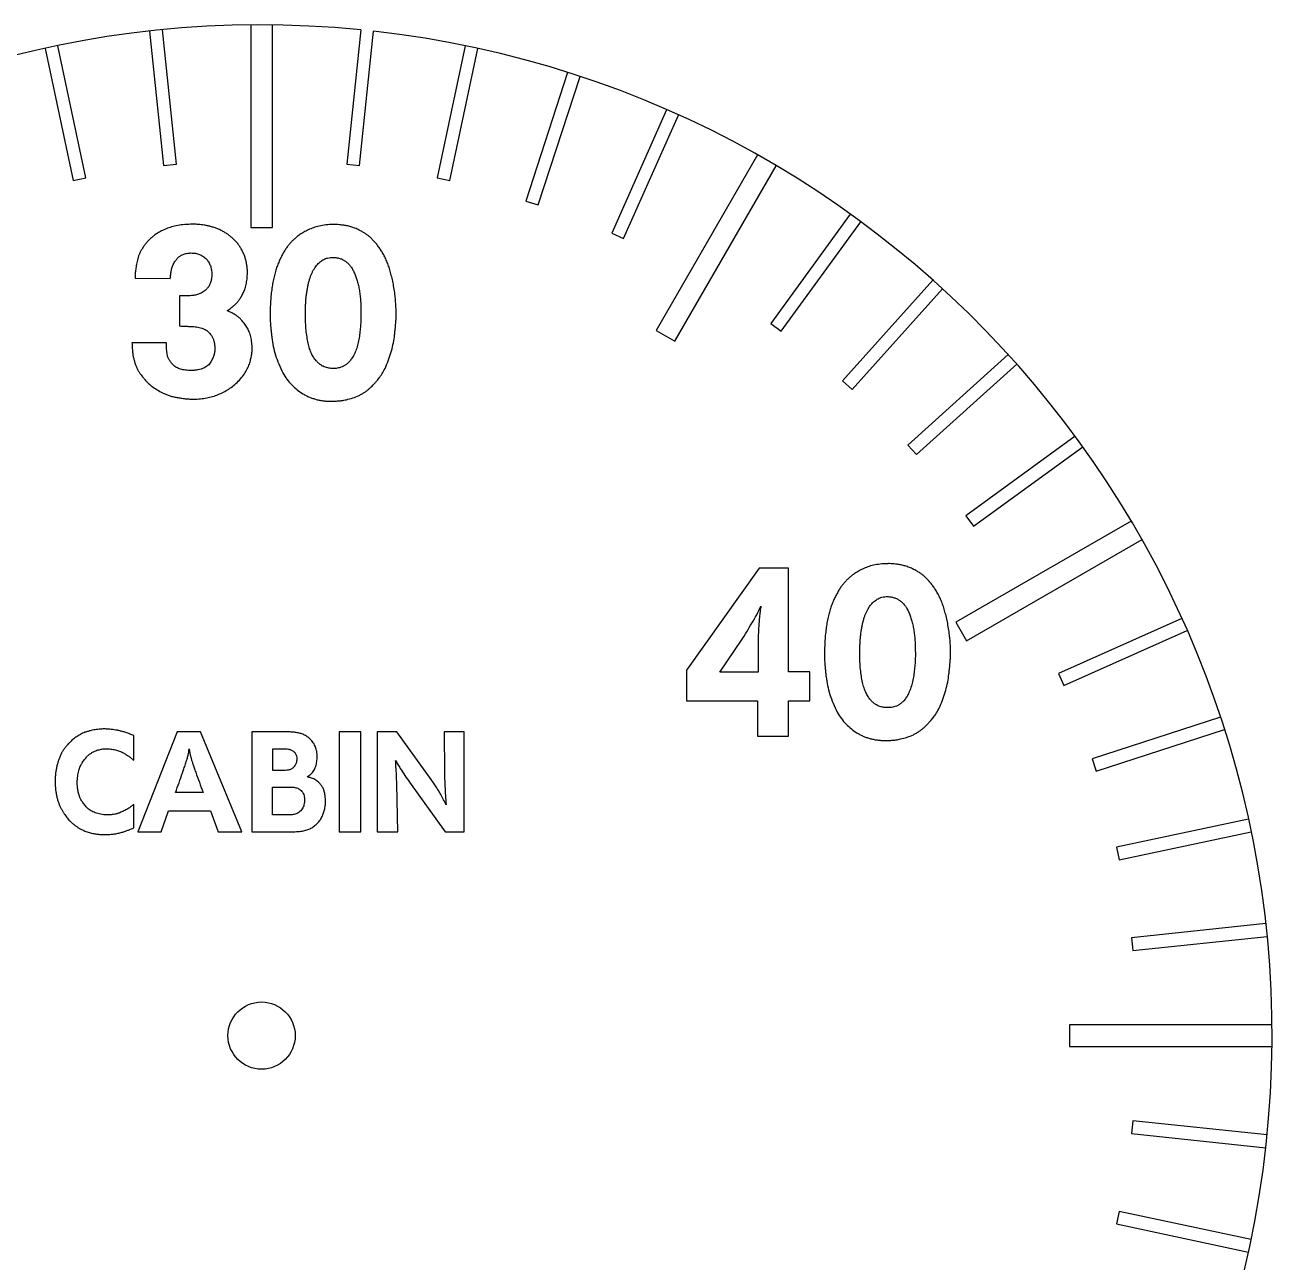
# Model space of a CAD drawing. Header units: inches. Extents: x -0.94 to 3.18, y -1.51 to 0.94.
# Drawn here: x -0.22 to 0.938, y -0.21 to 0.938 of the extents above; entities that cross this region are included whole.
import ezdxf

# ---------------------------------------------------------------- set-up
doc = ezdxf.new("R2010")
doc.units = ezdxf.units.IN
doc.header["$MEASUREMENT"] = 0

msp = doc.modelspace()

# ---------------------------------------------------------------- linework, layer by layer
at = {"color": 1, "linetype": 'Continuous', "lineweight": 25}
for p, q in [((-0.01, 0.9379), (-0.01, 0.75)), ((0.01, 0.75), (0.01, 0.9379)), ((-0.104, 0.9322), (-0.0909, 0.8074)), ((-0.079, 0.8087), (-0.0921, 0.9335)), ((0.0921, 0.9335), (0.079, 0.8087)), ((0.0909, 0.8074), (0.104, 0.9322)), ((-0.2009, 0.9162), (-0.1748, 0.7935)), ((-0.1631, 0.796), (-0.1891, 0.9187)), ((0.1891, 0.9187), (0.1631, 0.796)), ((0.1748, 0.7935), (0.2009, 0.9162)), ((0.2841, 0.8939), (0.2454, 0.7746)), ((0.2568, 0.7709), (0.2956, 0.8902)), ((0.376, 0.8593), (0.325, 0.7447)), ((0.336, 0.7398), (0.387, 0.8544)), ((0.4603, 0.8173), (0.3663, 0.6545)), ((-0.0909, 0.8074), (-0.079, 0.8087)), ((0.079, 0.8087), (0.0909, 0.8074)), ((0.3837, 0.6445), (0.4776, 0.8073)), ((-0.1748, 0.7935), (-0.1631, 0.796)), ((0.1631, 0.796), (0.1748, 0.7935)), ((0.2454, 0.7746), (0.2568, 0.7709)), ((0.0666, 0.7528), (0.0666, 0.7529)), ((0.5465, 0.7624), (0.4727, 0.6609)), ((0.4824, 0.6538), (0.5562, 0.7553)), ((-0.01, 0.75), (0.01, 0.75)), ((0.325, 0.7447), (0.336, 0.7398)), ((0.0664, 0.7223), (0.0664, 0.7223)), ((-0.1174, 0.703), (-0.0848, 0.7027)), ((0.6232, 0.7011), (0.5392, 0.6078)), ((-0.0761, 0.6865), (-0.0761, 0.6586)), ((0.5481, 0.5998), (0.6321, 0.693)), ((0.4727, 0.6609), (0.4824, 0.6538)), ((0.3663, 0.6545), (0.3837, 0.6445)), ((-0.0882, 0.643), (-0.1203, 0.643)), ((0.693, 0.6321), (0.5998, 0.5481)), ((0.6078, 0.5392), (0.7011, 0.6232)), ((0.5392, 0.6078), (0.5481, 0.5998)), ((0.7553, 0.5562), (0.6538, 0.4824)), ((0.5998, 0.5481), (0.6078, 0.5392)), ((0.6609, 0.4727), (0.7624, 0.5465)), ((0.8073, 0.4776), (0.6445, 0.3837)), ((0.6538, 0.4824), (0.6609, 0.4727)), ((0.6545, 0.3663), (0.8173, 0.4603)), ((0.4618, 0.4339), (0.3943, 0.3393)), ((0.4892, 0.4339), (0.4618, 0.4339)), ((0.4892, 0.3377), (0.4892, 0.4339)), ((0.5812, 0.438), (0.5812, 0.438)), ((0.5809, 0.4074), (0.581, 0.4075)), ((0.6445, 0.3837), (0.6545, 0.3663)), ((0.8544, 0.387), (0.7398, 0.336)), ((0.7447, 0.325), (0.8593, 0.376)), ((0.4254, 0.3373), (0.4454, 0.3669)), ((0.3943, 0.3393), (0.3943, 0.3108)), ((0.4609, 0.3373), (0.4254, 0.3373)), ((0.5088, 0.3377), (0.4892, 0.3377)), ((0.5088, 0.3108), (0.5088, 0.3377)), ((0.7398, 0.336), (0.7447, 0.325)), ((0.3943, 0.3108), (0.4605, 0.3108)), ((0.4605, 0.3108), (0.4605, 0.2779)), ((0.4892, 0.2779), (0.4892, 0.3108)), ((0.4892, 0.3108), (0.5088, 0.3108)), ((0.8902, 0.2956), (0.7709, 0.2568)), ((-0.1186, 0.2555), (-0.1186, 0.2784)), ((-0.0782, 0.282), (-0.1149, 0.189)), ((-0.0566, 0.282), (-0.0782, 0.282)), ((-0.0182, 0.189), (-0.0566, 0.282)), ((0.0197, 0.282), (-0.0091, 0.282)), ((-0.0091, 0.282), (-0.0091, 0.189)), ((0.0923, 0.282), (0.0719, 0.282)), ((0.0719, 0.282), (0.0719, 0.189)), ((0.0923, 0.189), (0.0923, 0.282)), ((0.1257, 0.282), (0.1073, 0.282)), ((0.1073, 0.282), (0.1073, 0.189)), ((0.1575, 0.2376), (0.1257, 0.282)), ((0.1881, 0.282), (0.1694, 0.282)), ((0.1694, 0.282), (0.1698, 0.2442)), ((0.1881, 0.189), (0.1881, 0.282)), ((0.4605, 0.2779), (0.4892, 0.2779)), ((0.7746, 0.2454), (0.8939, 0.2841)), ((0.0106, 0.2662), (0.02, 0.2662)), ((0.0106, 0.2461), (0.0106, 0.2662)), ((0.7709, 0.2568), (0.7746, 0.2454)), ((0.0203, 0.2461), (0.0106, 0.2461)), ((0.1265, 0.189), (0.1256, 0.2335)), ((0.1374, 0.2352), (0.1704, 0.189)), ((-0.0543, 0.2256), (-0.0799, 0.2256)), ((0.0103, 0.2048), (0.0103, 0.2307)), ((0.0103, 0.2307), (0.0245, 0.2307)), ((-0.1187, 0.1927), (-0.1186, 0.2146)), ((-0.0932, 0.189), (-0.0863, 0.2086)), ((-0.0863, 0.2086), (-0.0475, 0.2086)), ((-0.0475, 0.2086), (-0.0402, 0.189)), ((0.0233, 0.2048), (0.0103, 0.2048)), ((0.9162, 0.2009), (0.7935, 0.1748)), ((-0.1149, 0.189), (-0.0932, 0.189)), ((-0.0402, 0.189), (-0.0182, 0.189)), ((-0.0091, 0.189), (0.0236, 0.189)), ((0.0719, 0.189), (0.0923, 0.189)), ((0.1073, 0.189), (0.1265, 0.189)), ((0.1704, 0.189), (0.1881, 0.189)), ((0.796, 0.1631), (0.9187, 0.1891)), ((0.7935, 0.1748), (0.796, 0.1631)), ((0.9322, 0.104), (0.8074, 0.0909)), ((0.8074, 0.0909), (0.8087, 0.079)), ((0.8087, 0.079), (0.9335, 0.0921)), ((0.9379, 0.01), (0.75, 0.01)), ((0.75, 0.01), (0.75, -0.01)), ((0.75, -0.01), (0.9379, -0.01)), ((0.8087, -0.079), (0.8074, -0.0909)), ((0.9335, -0.0921), (0.8087, -0.079)), ((0.8074, -0.0909), (0.9322, -0.104)), ((0.796, -0.1631), (0.7935, -0.1748)), ((0.9187, -0.1891), (0.796, -0.1631)), ((0.7935, -0.1748), (0.9162, -0.2009))]:
    msp.add_line(p, q, dxfattribs=at)
msp.add_circle((0, 0), 0.0312, dxfattribs=at)
msp.add_arc((0, 0), 0.938, 84.3665, 83.6335, dxfattribs=at)
for points, knots in [([(-0.064, 0.7531), (-0.0664, 0.753), (-0.0711, 0.7528), (-0.0776, 0.752), (-0.0834, 0.7507), (-0.0885, 0.7489), (-0.0928, 0.7469), (-0.0965, 0.7448), (-0.0997, 0.7428), (-0.1015, 0.7412), (-0.1023, 0.7404)], [0, 0, 0, 0, 0.177634, 0.337669, 0.480572, 0.60856, 0.723787, 0.826204, 0.918796, 1, 1, 1, 1]), ([(-0.0441, 0.75), (-0.0452, 0.7503), (-0.0473, 0.7509), (-0.0503, 0.7517), (-0.0533, 0.7522), (-0.056, 0.7526), (-0.0585, 0.7528), (-0.0606, 0.753), (-0.0624, 0.7531), (-0.0635, 0.7531), (-0.064, 0.7531)], [0, 0, 0, 0, 0.167433, 0.324684, 0.470235, 0.608224, 0.732674, 0.839441, 0.928489, 1, 1, 1, 1]), ([(0.0666, 0.7529), (0.0643, 0.7527), (0.0599, 0.7525), (0.0537, 0.7515), (0.0482, 0.75), (0.0434, 0.748), (0.0393, 0.7457), (0.0357, 0.7436), (0.0327, 0.7414), (0.031, 0.7398), (0.0302, 0.7391)], [0, 0, 0, 0, 0.173624, 0.330559, 0.472881, 0.603104, 0.721534, 0.825886, 0.91885, 1, 1, 1, 1]), ([(0.0928, 0.7465), (0.0914, 0.7472), (0.0888, 0.7485), (0.0848, 0.7502), (0.081, 0.7513), (0.0773, 0.752), (0.0739, 0.7524), (0.071, 0.7527), (0.0686, 0.7529), (0.0672, 0.7529), (0.0666, 0.7528)], [0, 0, 0, 0, 0.166673, 0.323261, 0.47068, 0.608992, 0.735089, 0.84176, 0.930408, 1, 1, 1, 1]), ([(-0.0131, 0.7079), (-0.0131, 0.7091), (-0.0132, 0.7117), (-0.0136, 0.7154), (-0.0144, 0.7189), (-0.0153, 0.7223), (-0.0165, 0.7255), (-0.018, 0.7287), (-0.0197, 0.7316), (-0.0216, 0.7344), (-0.0238, 0.7371), (-0.0262, 0.7395), (-0.0287, 0.7417), (-0.0314, 0.7438), (-0.0344, 0.7456), (-0.0374, 0.7473), (-0.0407, 0.7488), (-0.0429, 0.7495), (-0.0441, 0.75)], [0, 0, 0, 0, 0.06825, 0.134542, 0.198798, 0.261194, 0.323007, 0.384257, 0.445074, 0.505936, 0.566955, 0.627318, 0.687399, 0.747889, 0.809395, 0.87143, 0.934766, 1, 1, 1, 1]), ([(0.1238, 0.6882), (0.1235, 0.6903), (0.1229, 0.6943), (0.1218, 0.7001), (0.1205, 0.7055), (0.1191, 0.7106), (0.1176, 0.7154), (0.1158, 0.7197), (0.114, 0.7237), (0.1119, 0.7273), (0.1097, 0.7306), (0.1075, 0.7337), (0.1052, 0.7365), (0.1029, 0.739), (0.1004, 0.7413), (0.0979, 0.7433), (0.0954, 0.7451), (0.0936, 0.746), (0.0928, 0.7465)], [0, 0, 0, 0, 0.0909719, 0.1772532, 0.2590729, 0.3359123, 0.4080625, 0.4766171, 0.5409516, 0.6013861, 0.6589523, 0.713582, 0.7664891, 0.8168826, 0.8649465, 0.9112615, 0.9563592, 1, 1, 1, 1]), ([(-0.1023, 0.7404), (-0.1032, 0.7396), (-0.1049, 0.738), (-0.1072, 0.7355), (-0.1091, 0.7329), (-0.1109, 0.7304), (-0.1124, 0.7277), (-0.1136, 0.7251), (-0.1146, 0.7224), (-0.1155, 0.7189), (-0.1163, 0.7148), (-0.117, 0.7103), (-0.1174, 0.7064), (-0.1174, 0.704), (-0.1174, 0.703)], [0, 0, 0, 0, 0.085424, 0.166583, 0.244462, 0.319163, 0.390838, 0.46038, 0.528289, 0.595103, 0.719751, 0.82792, 0.921481, 1, 1, 1, 1]), ([(0.0302, 0.7391), (0.0295, 0.7384), (0.0279, 0.737), (0.0257, 0.7346), (0.0237, 0.7319), (0.0217, 0.729), (0.0198, 0.7258), (0.018, 0.7223), (0.0163, 0.7186), (0.0146, 0.7145), (0.0131, 0.7102), (0.0118, 0.7055), (0.0107, 0.7004), (0.0098, 0.695), (0.009, 0.6892), (0.0084, 0.683), (0.0081, 0.6765), (0.008, 0.672), (0.008, 0.6697)], [0, 0, 0, 0, 0.041284, 0.08412, 0.129095, 0.176346, 0.2258, 0.278004, 0.33291, 0.390842, 0.452183, 0.517257, 0.586281, 0.659861, 0.738155, 0.820478, 0.907716, 1, 1, 1, 1]), ([(-0.0827, 0.714), (-0.0825, 0.7145), (-0.0821, 0.7158), (-0.081, 0.7176), (-0.0796, 0.7196), (-0.0779, 0.7217), (-0.0757, 0.7237), (-0.0728, 0.7251), (-0.0694, 0.7261), (-0.0669, 0.7263), (-0.0656, 0.7264)], [0, 0, 0, 0, 0.0804215, 0.1725361, 0.2784895, 0.4004572, 0.5302697, 0.6705874, 0.8242531, 1, 1, 1, 1]), ([(-0.0656, 0.7264), (-0.0642, 0.7263), (-0.0615, 0.7262), (-0.0576, 0.7252), (-0.0543, 0.7235), (-0.0514, 0.7211), (-0.0491, 0.7181), (-0.0474, 0.7146), (-0.0464, 0.7107), (-0.0462, 0.7079), (-0.0462, 0.7065)], [0, 0, 0, 0, 0.134602, 0.258606, 0.376372, 0.494955, 0.613205, 0.734167, 0.861145, 1, 1, 1, 1]), ([(0.0407, 0.6695), (0.0407, 0.671), (0.0407, 0.674), (0.0409, 0.6784), (0.0411, 0.6826), (0.0415, 0.6866), (0.0421, 0.6903), (0.0426, 0.6939), (0.0433, 0.6972), (0.0441, 0.7004), (0.045, 0.7033), (0.046, 0.706), (0.0471, 0.7085), (0.0483, 0.7109), (0.0497, 0.713), (0.0511, 0.7148), (0.0526, 0.7165), (0.0537, 0.7175), (0.0543, 0.718)], [0, 0, 0, 0, 0.0886811, 0.1737145, 0.2544783, 0.3311111, 0.4043366, 0.4740653, 0.5399815, 0.6020955, 0.6611342, 0.7172375, 0.7702504, 0.8207333, 0.8683873, 0.9135303, 0.9574122, 1, 1, 1, 1]), ([(0.0543, 0.718), (0.0549, 0.7184), (0.056, 0.7193), (0.0578, 0.7204), (0.0595, 0.7212), (0.0616, 0.7218), (0.0638, 0.7222), (0.0656, 0.7222), (0.0664, 0.7223)], [0, 0, 0, 0, 0.170613, 0.326182, 0.469204, 0.600599, 0.82531, 1, 1, 1, 1]), ([(0.0664, 0.7223), (0.0674, 0.7222), (0.0696, 0.7221), (0.0726, 0.7214), (0.0755, 0.7202), (0.0781, 0.7187), (0.0805, 0.7166), (0.0826, 0.7141), (0.0845, 0.7113), (0.0862, 0.7079), (0.0876, 0.7043), (0.0889, 0.7003), (0.09, 0.6961), (0.0908, 0.6915), (0.0915, 0.6866), (0.092, 0.6815), (0.0922, 0.6761), (0.0923, 0.6723), (0.0923, 0.6704)], [0, 0, 0, 0, 0.050475, 0.098764, 0.14567, 0.193022, 0.240928, 0.291276, 0.344965, 0.402678, 0.464167, 0.528709, 0.596889, 0.669189, 0.745445, 0.825826, 0.910453, 1, 1, 1, 1]), ([(-0.0848, 0.7027), (-0.0847, 0.703), (-0.0846, 0.7035), (-0.0846, 0.7044), (-0.0844, 0.7057), (-0.0842, 0.7077), (-0.0837, 0.7106), (-0.0831, 0.7128), (-0.0827, 0.714)], [0, 0, 0, 0, 0.059073, 0.140877, 0.2512, 0.383819, 0.685496, 1, 1, 1, 1]), ([(-0.0462, 0.7065), (-0.0462, 0.7051), (-0.0464, 0.7025), (-0.0473, 0.699), (-0.0485, 0.696), (-0.0502, 0.6936), (-0.0522, 0.6917), (-0.0541, 0.6902), (-0.0559, 0.689), (-0.0572, 0.6885), (-0.0578, 0.6883)], [0, 0, 0, 0, 0.176234, 0.332261, 0.471395, 0.600075, 0.716253, 0.821283, 0.914417, 1, 1, 1, 1]), ([(-0.0245, 0.6785), (-0.0239, 0.6791), (-0.0227, 0.6803), (-0.0209, 0.6826), (-0.0191, 0.6854), (-0.0172, 0.6887), (-0.0154, 0.6926), (-0.0142, 0.6972), (-0.0134, 0.7023), (-0.0132, 0.706), (-0.0131, 0.7079)], [0, 0, 0, 0, 0.074427, 0.162823, 0.266102, 0.384832, 0.517311, 0.66189, 0.82285, 1, 1, 1, 1]), ([(-0.0578, 0.6883), (-0.0589, 0.6879), (-0.0613, 0.6872), (-0.0645, 0.6869), (-0.0674, 0.6866), (-0.07, 0.6866), (-0.0729, 0.6865), (-0.075, 0.6865), (-0.0761, 0.6865)], [0, 0, 0, 0, 0.189701, 0.402255, 0.524469, 0.663885, 0.822369, 1, 1, 1, 1]), ([(0.1249, 0.6695), (0.1249, 0.6727), (0.1248, 0.6789), (0.1241, 0.6851), (0.1238, 0.6882)], [0, 0, 0, 0, 0.504257, 1, 1, 1, 1]), ([(-0.032, 0.6729), (-0.0315, 0.6731), (-0.0304, 0.6737), (-0.0288, 0.675), (-0.0267, 0.6766), (-0.0253, 0.6778), (-0.0245, 0.6785)], [0, 0, 0, 0, 0.1704507, 0.3939348, 0.6695591, 1, 1, 1, 1]), ([(-0.0234, 0.6683), (-0.0248, 0.6691), (-0.0276, 0.6708), (-0.0305, 0.6722), (-0.032, 0.6729)], [0, 0, 0, 0, 0.499034, 1, 1, 1, 1]), ([(-0.0087, 0.6388), (-0.0089, 0.6407), (-0.0091, 0.6445), (-0.0102, 0.6498), (-0.0119, 0.6545), (-0.0142, 0.6585), (-0.0167, 0.6618), (-0.019, 0.6645), (-0.0212, 0.6667), (-0.0227, 0.6678), (-0.0234, 0.6683)], [0, 0, 0, 0, 0.173412, 0.330592, 0.474593, 0.608688, 0.730688, 0.836551, 0.925482, 1, 1, 1, 1]), ([(0.008, 0.6697), (0.008, 0.6692), (0.0079, 0.668), (0.008, 0.6661), (0.008, 0.6638), (0.0082, 0.6613), (0.0084, 0.6584), (0.0087, 0.6552), (0.0091, 0.6516), (0.0096, 0.6464), (0.0107, 0.6396), (0.0129, 0.6314), (0.0159, 0.6232), (0.0184, 0.6178), (0.0198, 0.6151)], [0, 0, 0, 0, 0.028452, 0.062571, 0.102388, 0.147962, 0.199289, 0.256376, 0.319798, 0.388426, 0.533684, 0.683592, 0.838455, 1, 1, 1, 1]), ([(0.0506, 0.6264), (0.0498, 0.6274), (0.0482, 0.6295), (0.0462, 0.6333), (0.0445, 0.6377), (0.0431, 0.6428), (0.0421, 0.6486), (0.0413, 0.655), (0.0408, 0.662), (0.0407, 0.6669), (0.0407, 0.6695)], [0, 0, 0, 0, 0.084621, 0.178466, 0.28261, 0.399632, 0.52893, 0.671324, 0.828708, 1, 1, 1, 1]), ([(0.0923, 0.6704), (0.0923, 0.6688), (0.0923, 0.6654), (0.092, 0.6602), (0.0915, 0.6547), (0.0908, 0.649), (0.0899, 0.6434), (0.0884, 0.6381), (0.0866, 0.6333), (0.0849, 0.6303), (0.0841, 0.6289)], [0, 0, 0, 0, 0.115632, 0.237456, 0.366343, 0.5025, 0.637553, 0.76472, 0.885473, 1, 1, 1, 1]), ([(0.1152, 0.6206), (0.1163, 0.6231), (0.1183, 0.628), (0.1207, 0.6354), (0.1224, 0.6428), (0.1234, 0.649), (0.1238, 0.6537), (0.1242, 0.6569), (0.1244, 0.6598), (0.1247, 0.6623), (0.1248, 0.6646), (0.1249, 0.6665), (0.125, 0.6681), (0.1249, 0.6691), (0.1249, 0.6695)], [0, 0, 0, 0, 0.1602495, 0.3160277, 0.4671605, 0.6154519, 0.6862369, 0.7499573, 0.8077577, 0.8591296, 0.903982, 0.9424122, 0.9744038, 1, 1, 1, 1]), ([(-0.0761, 0.6586), (-0.0746, 0.6585), (-0.0719, 0.6584), (-0.0681, 0.6583), (-0.0648, 0.6581), (-0.0618, 0.6579), (-0.0592, 0.6576), (-0.0567, 0.657), (-0.0544, 0.6562), (-0.053, 0.6555), (-0.0523, 0.6552)], [0, 0, 0, 0, 0.177252, 0.335221, 0.473315, 0.593043, 0.701459, 0.803455, 0.903289, 1, 1, 1, 1]), ([(-0.0523, 0.6552), (-0.0518, 0.6549), (-0.0508, 0.6543), (-0.0494, 0.653), (-0.048, 0.6515), (-0.0465, 0.6496), (-0.0452, 0.6474), (-0.0442, 0.6447), (-0.0436, 0.6415), (-0.0435, 0.6393), (-0.0434, 0.6381)], [0, 0, 0, 0, 0.08302, 0.175567, 0.280302, 0.398142, 0.52648, 0.666969, 0.824312, 1, 1, 1, 1]), ([(-0.1203, 0.643), (-0.1203, 0.6421), (-0.1202, 0.6403), (-0.12, 0.6377), (-0.1199, 0.6354), (-0.1196, 0.6328), (-0.1191, 0.63), (-0.1186, 0.6279), (-0.1183, 0.6268)], [0, 0, 0, 0, 0.176838, 0.334255, 0.474036, 0.594619, 0.808041, 1, 1, 1, 1]), ([(-0.0875, 0.6325), (-0.0877, 0.6335), (-0.0882, 0.6356), (-0.0882, 0.6383), (-0.0882, 0.6402), (-0.0882, 0.6414), (-0.0882, 0.6423), (-0.0882, 0.6428), (-0.0882, 0.643)], [0, 0, 0, 0, 0.304192, 0.603859, 0.739898, 0.851793, 0.939463, 1, 1, 1, 1]), ([(-0.0434, 0.6381), (-0.0434, 0.6371), (-0.0434, 0.6351), (-0.0441, 0.6319), (-0.0453, 0.6286), (-0.0468, 0.6257), (-0.0483, 0.6234), (-0.0498, 0.6219), (-0.0516, 0.6205), (-0.0538, 0.6194), (-0.0562, 0.6186), (-0.0589, 0.6179), (-0.0619, 0.6174), (-0.064, 0.6172), (-0.0651, 0.6172)], [0, 0, 0, 0, 0.084671, 0.177824, 0.281966, 0.398902, 0.46047, 0.522987, 0.588266, 0.657261, 0.732558, 0.814229, 0.902831, 1, 1, 1, 1]), ([(-0.0228, 0.6062), (-0.0213, 0.6077), (-0.0186, 0.6105), (-0.0152, 0.6152), (-0.0126, 0.6197), (-0.0109, 0.6242), (-0.0099, 0.6284), (-0.0091, 0.6322), (-0.0087, 0.6356), (-0.0087, 0.6378), (-0.0087, 0.6388)], [0, 0, 0, 0, 0.171148, 0.325891, 0.467984, 0.597949, 0.716935, 0.823662, 0.917354, 1, 1, 1, 1]), ([(-0.1183, 0.6268), (-0.118, 0.6257), (-0.1173, 0.6235), (-0.1161, 0.6205), (-0.1148, 0.6177), (-0.1134, 0.6153), (-0.1119, 0.6133), (-0.1106, 0.6115), (-0.1095, 0.6101), (-0.1087, 0.6093), (-0.1084, 0.6089)], [0, 0, 0, 0, 0.170793, 0.329566, 0.475341, 0.611065, 0.733742, 0.838023, 0.927448, 1, 1, 1, 1]), ([(-0.0651, 0.6172), (-0.0661, 0.6172), (-0.0679, 0.6173), (-0.0705, 0.6176), (-0.073, 0.618), (-0.0751, 0.6186), (-0.0771, 0.6192), (-0.0789, 0.62), (-0.0805, 0.621), (-0.0822, 0.6225), (-0.084, 0.6245), (-0.0857, 0.6271), (-0.087, 0.6297), (-0.0873, 0.6315), (-0.0875, 0.6325)], [0, 0, 0, 0, 0.095145, 0.184244, 0.266458, 0.342433, 0.412113, 0.477821, 0.538957, 0.598007, 0.707352, 0.809504, 0.905686, 1, 1, 1, 1]), ([(0.0666, 0.6192), (0.0661, 0.6192), (0.065, 0.6192), (0.0633, 0.6194), (0.0614, 0.6197), (0.0593, 0.6203), (0.0571, 0.6211), (0.0549, 0.6225), (0.0527, 0.6242), (0.0514, 0.6257), (0.0506, 0.6264)], [0, 0, 0, 0, 0.08337, 0.177801, 0.284261, 0.403439, 0.53322, 0.671637, 0.828157, 1, 1, 1, 1]), ([(0.0841, 0.6289), (0.0834, 0.6279), (0.082, 0.626), (0.0796, 0.6236), (0.0772, 0.6218), (0.0748, 0.6207), (0.0724, 0.6199), (0.0703, 0.6194), (0.0684, 0.6192), (0.0672, 0.6192), (0.0666, 0.6192)], [0, 0, 0, 0, 0.178869, 0.336935, 0.478102, 0.605478, 0.721204, 0.824833, 0.917321, 1, 1, 1, 1]), ([(0.0198, 0.6151), (0.021, 0.6131), (0.0234, 0.6091), (0.0279, 0.6039), (0.0329, 0.5993), (0.0374, 0.5961), (0.0414, 0.594), (0.0444, 0.5926), (0.0476, 0.5914), (0.0508, 0.5904), (0.0542, 0.5896), (0.0577, 0.5891), (0.0613, 0.5887), (0.0637, 0.5887), (0.065, 0.5887)], [0, 0, 0, 0, 0.12831, 0.252234, 0.374193, 0.495066, 0.555713, 0.616865, 0.678051, 0.739761, 0.802673, 0.867109, 0.932788, 1, 1, 1, 1]), ([(0.1054, 0.6059), (0.1057, 0.6062), (0.1063, 0.6069), (0.1074, 0.6081), (0.1085, 0.6096), (0.1104, 0.612), (0.1128, 0.6156), (0.1144, 0.6188), (0.1152, 0.6206)], [0, 0, 0, 0, 0.07414, 0.16252, 0.269175, 0.390236, 0.674351, 1, 1, 1, 1]), ([(-0.1084, 0.6089), (-0.1076, 0.6079), (-0.1057, 0.6058), (-0.1023, 0.603), (-0.0981, 0.6), (-0.0941, 0.5976), (-0.0905, 0.5958), (-0.0874, 0.5946), (-0.0841, 0.5935), (-0.0806, 0.5926), (-0.0768, 0.5919), (-0.0728, 0.5913), (-0.0686, 0.5909), (-0.0657, 0.5908), (-0.0642, 0.5907)], [0, 0, 0, 0, 0.078481, 0.169166, 0.272653, 0.389642, 0.453223, 0.51995, 0.589865, 0.663257, 0.74102, 0.822735, 0.909236, 1, 1, 1, 1]), ([(-0.0642, 0.5907), (-0.0622, 0.5907), (-0.0582, 0.5908), (-0.0524, 0.5915), (-0.0468, 0.5927), (-0.0415, 0.5944), (-0.0364, 0.5966), (-0.0316, 0.5992), (-0.027, 0.6024), (-0.0242, 0.6049), (-0.0228, 0.6062)], [0, 0, 0, 0, 0.133206, 0.262248, 0.386842, 0.510247, 0.631413, 0.752818, 0.875408, 1, 1, 1, 1]), ([(0.0905, 0.5941), (0.0914, 0.5946), (0.0933, 0.5956), (0.0958, 0.5972), (0.0981, 0.5988), (0.1001, 0.6005), (0.1018, 0.6021), (0.1032, 0.6035), (0.1044, 0.6048), (0.1051, 0.6055), (0.1054, 0.6059)], [0, 0, 0, 0, 0.169157, 0.3261731, 0.4729871, 0.6088867, 0.7324823, 0.8381802, 0.927317, 1, 1, 1, 1]), ([(0.0787, 0.5902), (0.0807, 0.5907), (0.0847, 0.5916), (0.0886, 0.5933), (0.0905, 0.5941)], [0, 0, 0, 0, 0.49923, 1, 1, 1, 1]), ([(0.065, 0.5887), (0.0665, 0.5887), (0.0692, 0.5889), (0.073, 0.5892), (0.0761, 0.5896), (0.0779, 0.59), (0.0787, 0.5902)], [0, 0, 0, 0, 0.326667, 0.602538, 0.825907, 1, 1, 1, 1]), ([(0.5812, 0.438), (0.5789, 0.4379), (0.5745, 0.4377), (0.5683, 0.4367), (0.5628, 0.4352), (0.558, 0.4332), (0.5539, 0.4309), (0.5503, 0.4287), (0.5473, 0.4266), (0.5456, 0.425), (0.5448, 0.4243)], [0, 0, 0, 0, 0.173624, 0.330559, 0.472881, 0.603104, 0.721534, 0.825886, 0.91885, 1, 1, 1, 1]), ([(0.6073, 0.4317), (0.606, 0.4324), (0.6034, 0.4337), (0.5994, 0.4353), (0.5955, 0.4364), (0.5919, 0.4372), (0.5885, 0.4376), (0.5856, 0.4379), (0.5832, 0.4381), (0.5818, 0.438), (0.5812, 0.438)], [0, 0, 0, 0, 0.166673, 0.323261, 0.47068, 0.608992, 0.735089, 0.84176, 0.930408, 1, 1, 1, 1]), ([(0.6384, 0.3734), (0.6381, 0.3754), (0.6375, 0.3794), (0.6364, 0.3853), (0.6351, 0.3907), (0.6337, 0.3958), (0.6321, 0.4005), (0.6304, 0.4049), (0.6285, 0.4089), (0.6265, 0.4125), (0.6243, 0.4158), (0.6221, 0.4188), (0.6198, 0.4216), (0.6174, 0.4242), (0.615, 0.4264), (0.6125, 0.4284), (0.61, 0.4302), (0.6082, 0.4312), (0.6073, 0.4317)], [0, 0, 0, 0, 0.090972, 0.177253, 0.259073, 0.335912, 0.408063, 0.476617, 0.540952, 0.601386, 0.658952, 0.713582, 0.766489, 0.816883, 0.864947, 0.911262, 0.956359, 1, 1, 1, 1]), ([(0.5448, 0.4243), (0.544, 0.4236), (0.5425, 0.4221), (0.5403, 0.4197), (0.5383, 0.4171), (0.5363, 0.4141), (0.5344, 0.4109), (0.5326, 0.4075), (0.5309, 0.4037), (0.5292, 0.3997), (0.5277, 0.3954), (0.5264, 0.3907), (0.5253, 0.3856), (0.5243, 0.3802), (0.5236, 0.3744), (0.523, 0.3682), (0.5227, 0.3617), (0.5226, 0.3572), (0.5226, 0.3549)], [0, 0, 0, 0, 0.0412841, 0.0841201, 0.1290951, 0.1763462, 0.2258004, 0.2780041, 0.3329104, 0.3908421, 0.4521827, 0.5172565, 0.5862809, 0.6598609, 0.7381547, 0.8204783, 0.9077159, 1, 1, 1, 1]), ([(0.5689, 0.4031), (0.5695, 0.4036), (0.5706, 0.4045), (0.5724, 0.4055), (0.5741, 0.4063), (0.5761, 0.407), (0.5784, 0.4074), (0.5802, 0.4074), (0.5809, 0.4074)], [0, 0, 0, 0, 0.170613, 0.326182, 0.469204, 0.600599, 0.82531, 1, 1, 1, 1]), ([(0.581, 0.4075), (0.582, 0.4074), (0.5841, 0.4073), (0.5872, 0.4065), (0.59, 0.4054), (0.5927, 0.4038), (0.595, 0.4018), (0.5972, 0.3993), (0.5991, 0.3964), (0.6007, 0.3931), (0.6022, 0.3895), (0.6034, 0.3855), (0.6046, 0.3812), (0.6054, 0.3767), (0.6061, 0.3718), (0.6066, 0.3667), (0.6068, 0.3612), (0.6068, 0.3575), (0.6069, 0.3556)], [0, 0, 0, 0, 0.050475, 0.098764, 0.14567, 0.193022, 0.240928, 0.291276, 0.344965, 0.402678, 0.464167, 0.528709, 0.596889, 0.669189, 0.745445, 0.825826, 0.910453, 1, 1, 1, 1]), ([(0.4551, 0.3828), (0.4567, 0.3854), (0.4597, 0.3906), (0.4623, 0.396), (0.4636, 0.3987)], [0, 0, 0, 0, 0.501538, 1, 1, 1, 1]), ([(0.4636, 0.3987), (0.4633, 0.397), (0.4627, 0.3935), (0.4623, 0.3901), (0.4622, 0.3884)], [0, 0, 0, 0, 0.50371, 1, 1, 1, 1]), ([(0.5552, 0.3547), (0.5552, 0.3562), (0.5553, 0.3592), (0.5555, 0.3636), (0.5557, 0.3678), (0.5561, 0.3717), (0.5566, 0.3755), (0.5572, 0.3791), (0.5579, 0.3824), (0.5587, 0.3855), (0.5596, 0.3885), (0.5606, 0.3912), (0.5617, 0.3937), (0.5629, 0.396), (0.5642, 0.3981), (0.5657, 0.4), (0.5672, 0.4017), (0.5683, 0.4027), (0.5689, 0.4031)], [0, 0, 0, 0, 0.088681, 0.173714, 0.254478, 0.331111, 0.404337, 0.474065, 0.539982, 0.602096, 0.661134, 0.717238, 0.77025, 0.820733, 0.868387, 0.91353, 0.957412, 1, 1, 1, 1]), ([(0.4454, 0.3669), (0.447, 0.3695), (0.4504, 0.3748), (0.4535, 0.3801), (0.4551, 0.3828)], [0, 0, 0, 0, 0.502062, 1, 1, 1, 1]), ([(0.4622, 0.3884), (0.4619, 0.3856), (0.4614, 0.3802), (0.4612, 0.3747), (0.4611, 0.372)], [0, 0, 0, 0, 0.501549, 1, 1, 1, 1]), ([(0.4611, 0.372), (0.461, 0.3662), (0.4609, 0.3546), (0.4609, 0.3431), (0.4609, 0.3373)], [0, 0, 0, 0, 0.500477, 1, 1, 1, 1]), ([(0.6395, 0.3547), (0.6395, 0.3578), (0.6394, 0.3641), (0.6387, 0.3703), (0.6384, 0.3734)], [0, 0, 0, 0, 0.504257, 1, 1, 1, 1]), ([(0.5226, 0.3549), (0.5225, 0.3544), (0.5225, 0.3532), (0.5225, 0.3513), (0.5226, 0.349), (0.5228, 0.3464), (0.523, 0.3435), (0.5233, 0.3403), (0.5236, 0.3368), (0.5242, 0.3316), (0.5253, 0.3248), (0.5275, 0.3166), (0.5304, 0.3083), (0.533, 0.303), (0.5344, 0.3002)], [0, 0, 0, 0, 0.028452, 0.062571, 0.102388, 0.147962, 0.199289, 0.256376, 0.319798, 0.388426, 0.533684, 0.683592, 0.838455, 1, 1, 1, 1]), ([(0.5652, 0.3116), (0.5644, 0.3126), (0.5628, 0.3147), (0.5608, 0.3185), (0.5591, 0.3229), (0.5577, 0.328), (0.5567, 0.3337), (0.5559, 0.3401), (0.5553, 0.3472), (0.5553, 0.3521), (0.5552, 0.3547)], [0, 0, 0, 0, 0.0846207, 0.1784664, 0.2826099, 0.3996318, 0.5289302, 0.6713239, 0.8287076, 1, 1, 1, 1]), ([(0.6069, 0.3556), (0.6069, 0.3539), (0.6069, 0.3505), (0.6066, 0.3453), (0.6061, 0.3398), (0.6054, 0.3342), (0.6045, 0.3285), (0.6029, 0.3233), (0.6011, 0.3184), (0.5995, 0.3155), (0.5987, 0.3141)], [0, 0, 0, 0, 0.115632, 0.237456, 0.366343, 0.5025, 0.637553, 0.76472, 0.885473, 1, 1, 1, 1]), ([(0.6298, 0.3057), (0.6308, 0.3082), (0.6329, 0.3131), (0.6352, 0.3206), (0.637, 0.328), (0.6379, 0.3341), (0.6384, 0.3388), (0.6388, 0.342), (0.639, 0.3449), (0.6393, 0.3475), (0.6394, 0.3497), (0.6395, 0.3517), (0.6395, 0.3533), (0.6395, 0.3542), (0.6395, 0.3547)], [0, 0, 0, 0, 0.1602495, 0.3160277, 0.4671605, 0.6154519, 0.6862369, 0.7499573, 0.8077577, 0.8591296, 0.903982, 0.9424122, 0.9744038, 1, 1, 1, 1]), ([(0.5987, 0.3141), (0.598, 0.3131), (0.5965, 0.3112), (0.5942, 0.3088), (0.5918, 0.307), (0.5894, 0.3058), (0.587, 0.3051), (0.5849, 0.3046), (0.583, 0.3044), (0.5817, 0.3044), (0.5812, 0.3044)], [0, 0, 0, 0, 0.178869, 0.336935, 0.478102, 0.605478, 0.721204, 0.824833, 0.917321, 1, 1, 1, 1]), ([(0.5812, 0.3044), (0.5807, 0.3044), (0.5796, 0.3044), (0.5779, 0.3045), (0.576, 0.3049), (0.5739, 0.3054), (0.5717, 0.3063), (0.5695, 0.3076), (0.5673, 0.3094), (0.5659, 0.3108), (0.5652, 0.3116)], [0, 0, 0, 0, 0.08337, 0.177801, 0.284261, 0.403439, 0.53322, 0.671637, 0.828157, 1, 1, 1, 1]), ([(0.6199, 0.2911), (0.6202, 0.2914), (0.6209, 0.2921), (0.6219, 0.2933), (0.6231, 0.2948), (0.625, 0.2971), (0.6274, 0.3008), (0.629, 0.304), (0.6298, 0.3057)], [0, 0, 0, 0, 0.07414, 0.16252, 0.269175, 0.390236, 0.674351, 1, 1, 1, 1]), ([(0.5344, 0.3002), (0.5356, 0.2982), (0.538, 0.2943), (0.5425, 0.289), (0.5474, 0.2845), (0.552, 0.2813), (0.5559, 0.2791), (0.559, 0.2777), (0.5621, 0.2765), (0.5654, 0.2755), (0.5688, 0.2748), (0.5723, 0.2742), (0.5759, 0.2739), (0.5783, 0.2738), (0.5796, 0.2738)], [0, 0, 0, 0, 0.12831, 0.252234, 0.374193, 0.495066, 0.555713, 0.616865, 0.678051, 0.739761, 0.802673, 0.867109, 0.932788, 1, 1, 1, 1]), ([(0.6051, 0.2792), (0.606, 0.2798), (0.6078, 0.2807), (0.6104, 0.2824), (0.6127, 0.284), (0.6147, 0.2857), (0.6164, 0.2873), (0.6178, 0.2887), (0.619, 0.2899), (0.6196, 0.2907), (0.6199, 0.2911)], [0, 0, 0, 0, 0.169157, 0.326173, 0.472987, 0.608887, 0.732482, 0.83818, 0.927317, 1, 1, 1, 1]), ([(-0.1639, 0.2815), (-0.1646, 0.2812), (-0.1661, 0.2806), (-0.1682, 0.2795), (-0.1703, 0.2783), (-0.1723, 0.277), (-0.1742, 0.2756), (-0.176, 0.2741), (-0.1777, 0.2725), (-0.1788, 0.2713), (-0.1794, 0.2707)], [0, 0, 0, 0, 0.126923, 0.251784, 0.375927, 0.499775, 0.623754, 0.748289, 0.8738, 1, 1, 1, 1]), ([(-0.1461, 0.2846), (-0.1465, 0.2846), (-0.1475, 0.2846), (-0.1491, 0.2845), (-0.151, 0.2843), (-0.1533, 0.2841), (-0.1557, 0.2838), (-0.1583, 0.2831), (-0.1611, 0.2824), (-0.1629, 0.2818), (-0.1639, 0.2815)], [0, 0, 0, 0, 0.068724, 0.156581, 0.26379, 0.390246, 0.530201, 0.677449, 0.834164, 1, 1, 1, 1]), ([(-0.126, 0.2813), (-0.1271, 0.2817), (-0.1292, 0.2823), (-0.1323, 0.2831), (-0.1353, 0.2836), (-0.1381, 0.284), (-0.1406, 0.2843), (-0.1428, 0.2845), (-0.1446, 0.2846), (-0.1457, 0.2846), (-0.1461, 0.2846)], [0, 0, 0, 0, 0.165069, 0.321356, 0.469225, 0.609231, 0.73542, 0.842525, 0.930691, 1, 1, 1, 1]), ([(-0.1186, 0.2784), (-0.1198, 0.2789), (-0.1223, 0.2799), (-0.1248, 0.2809), (-0.126, 0.2813)], [0, 0, 0, 0, 0.497234, 1, 1, 1, 1]), ([(0.0473, 0.2727), (0.0469, 0.2733), (0.046, 0.2743), (0.0446, 0.2756), (0.0431, 0.2769), (0.0416, 0.278), (0.04, 0.2789), (0.0383, 0.2797), (0.0366, 0.2803), (0.0342, 0.2809), (0.0311, 0.2814), (0.0274, 0.2818), (0.0236, 0.282), (0.021, 0.282), (0.0197, 0.282)], [0, 0, 0, 0, 0.066853, 0.131293, 0.194652, 0.255929, 0.317151, 0.37717, 0.437615, 0.499006, 0.622506, 0.746685, 0.872173, 1, 1, 1, 1]), ([(0.5932, 0.2753), (0.5953, 0.2758), (0.5993, 0.2768), (0.6031, 0.2784), (0.6051, 0.2792)], [0, 0, 0, 0, 0.49923, 1, 1, 1, 1]), ([(-0.1794, 0.2707), (-0.1798, 0.2703), (-0.1806, 0.2693), (-0.1817, 0.2679), (-0.1827, 0.2667), (-0.1836, 0.2655), (-0.1844, 0.2644), (-0.185, 0.2633), (-0.1856, 0.2624), (-0.1859, 0.2618), (-0.186, 0.2615)], [0, 0, 0, 0, 0.169055, 0.325393, 0.46887, 0.599537, 0.717867, 0.824155, 0.918117, 1, 1, 1, 1]), ([(0.0516, 0.2589), (0.0516, 0.2593), (0.0516, 0.2601), (0.0515, 0.2615), (0.0513, 0.2631), (0.051, 0.2648), (0.0505, 0.2668), (0.0497, 0.2687), (0.0487, 0.2708), (0.0478, 0.2721), (0.0473, 0.2727)], [0, 0, 0, 0, 0.0789, 0.170881, 0.279176, 0.402298, 0.537196, 0.680588, 0.833904, 1, 1, 1, 1]), ([(0.5796, 0.2738), (0.5811, 0.2739), (0.5838, 0.274), (0.5876, 0.2743), (0.5907, 0.2747), (0.5925, 0.2751), (0.5932, 0.2753)], [0, 0, 0, 0, 0.326667, 0.602538, 0.825907, 1, 1, 1, 1]), ([(-0.186, 0.2615), (-0.1864, 0.2605), (-0.1874, 0.2585), (-0.1885, 0.2554), (-0.1895, 0.2522), (-0.1903, 0.2488), (-0.1909, 0.2455), (-0.1914, 0.2421), (-0.1916, 0.2388), (-0.1916, 0.2366), (-0.1917, 0.2356)], [0, 0, 0, 0, 0.12226, 0.246036, 0.372259, 0.500944, 0.629557, 0.755055, 0.878392, 1, 1, 1, 1]), ([(-0.1712, 0.235), (-0.1711, 0.236), (-0.171, 0.2379), (-0.1707, 0.2407), (-0.1703, 0.2433), (-0.1698, 0.2458), (-0.169, 0.248), (-0.1682, 0.2501), (-0.1672, 0.2521), (-0.1658, 0.2544), (-0.1639, 0.2569), (-0.1616, 0.2595), (-0.1593, 0.2616), (-0.1576, 0.2625), (-0.1569, 0.263)], [0, 0, 0, 0, 0.089875, 0.174803, 0.255163, 0.331627, 0.403675, 0.472698, 0.53888, 0.602242, 0.720395, 0.825151, 0.918049, 1, 1, 1, 1]), ([(-0.1569, 0.263), (-0.1562, 0.2633), (-0.1549, 0.264), (-0.1529, 0.2648), (-0.1509, 0.2654), (-0.1491, 0.2658), (-0.1474, 0.266), (-0.146, 0.2662), (-0.1447, 0.2662), (-0.144, 0.2662), (-0.1436, 0.2662)], [0, 0, 0, 0, 0.166021, 0.321452, 0.467018, 0.604722, 0.729586, 0.835839, 0.92631, 1, 1, 1, 1]), ([(-0.1436, 0.2662), (-0.1428, 0.2662), (-0.1412, 0.2661), (-0.1389, 0.2658), (-0.1368, 0.2654), (-0.1347, 0.265), (-0.1327, 0.2644), (-0.1308, 0.2637), (-0.1291, 0.2629), (-0.127, 0.2617), (-0.1246, 0.2602), (-0.1222, 0.2585), (-0.1202, 0.257), (-0.1191, 0.2559), (-0.1186, 0.2555)], [0, 0, 0, 0, 0.086683, 0.169555, 0.24902, 0.324979, 0.398831, 0.469867, 0.53868, 0.6063, 0.730679, 0.837154, 0.927119, 1, 1, 1, 1]), ([(-0.0734, 0.2438), (-0.0732, 0.2445), (-0.0728, 0.2458), (-0.0721, 0.2477), (-0.0713, 0.2499), (-0.0706, 0.2521), (-0.0699, 0.2543), (-0.0692, 0.2565), (-0.0686, 0.2585), (-0.0683, 0.2598), (-0.0681, 0.2604)], [0, 0, 0, 0, 0.113361, 0.235104, 0.365543, 0.504002, 0.642113, 0.770148, 0.889524, 1, 1, 1, 1]), ([(-0.0681, 0.2604), (-0.068, 0.2613), (-0.0676, 0.2632), (-0.0673, 0.2651), (-0.0672, 0.2661)], [0, 0, 0, 0, 0.50323, 1, 1, 1, 1]), ([(-0.0672, 0.2661), (-0.067, 0.2646), (-0.0665, 0.2617), (-0.0657, 0.2584), (-0.0651, 0.2562), (-0.0647, 0.2549), (-0.0642, 0.2535), (-0.0637, 0.252), (-0.0631, 0.2503), (-0.0625, 0.2485), (-0.0618, 0.2466), (-0.0614, 0.2452), (-0.0611, 0.2445)], [0, 0, 0, 0, 0.199146, 0.396048, 0.448706, 0.506762, 0.572361, 0.644983, 0.723544, 0.809119, 0.901458, 1, 1, 1, 1]), ([(0.02, 0.2662), (0.0208, 0.2662), (0.0225, 0.2662), (0.0245, 0.266), (0.0261, 0.2657), (0.0272, 0.2653), (0.0284, 0.2648), (0.0291, 0.2643), (0.0294, 0.2641)], [0, 0, 0, 0, 0.24806, 0.494417, 0.617718, 0.74082, 0.86878, 1, 1, 1, 1]), ([(0.0294, 0.2641), (0.0298, 0.2638), (0.0304, 0.2632), (0.0312, 0.2622), (0.0318, 0.2612), (0.0323, 0.2599), (0.0327, 0.2584), (0.0327, 0.2573), (0.0327, 0.2569)], [0, 0, 0, 0, 0.168438, 0.321227, 0.464592, 0.59686, 0.826822, 1, 1, 1, 1]), ([(0.0327, 0.2569), (0.0327, 0.2561), (0.0326, 0.2548), (0.0321, 0.2531), (0.0315, 0.2517), (0.0311, 0.2509), (0.0309, 0.2506)], [0, 0, 0, 0, 0.322846, 0.599016, 0.826096, 1, 1, 1, 1]), ([(0.0456, 0.2426), (0.0461, 0.2431), (0.0472, 0.2442), (0.0485, 0.246), (0.0495, 0.2479), (0.0503, 0.25), (0.0509, 0.2521), (0.0513, 0.2543), (0.0515, 0.2566), (0.0516, 0.2581), (0.0516, 0.2589)], [0, 0, 0, 0, 0.125436, 0.248556, 0.370631, 0.494102, 0.61893, 0.744696, 0.871031, 1, 1, 1, 1]), ([(0.1252, 0.2438), (0.125, 0.2456), (0.1248, 0.2495), (0.1245, 0.2533), (0.1244, 0.2552)], [0, 0, 0, 0, 0.494658, 1, 1, 1, 1]), ([(0.1244, 0.2552), (0.1251, 0.254), (0.1265, 0.2515), (0.128, 0.2491), (0.1288, 0.2479)], [0, 0, 0, 0, 0.5003799, 1, 1, 1, 1]), ([(-0.0799, 0.2256), (-0.0788, 0.2287), (-0.0766, 0.2347), (-0.0745, 0.2408), (-0.0734, 0.2438)], [0, 0, 0, 0, 0.500667, 1, 1, 1, 1]), ([(-0.0611, 0.2445), (-0.06, 0.2414), (-0.0577, 0.2351), (-0.0554, 0.2288), (-0.0543, 0.2256)], [0, 0, 0, 0, 0.497926, 1, 1, 1, 1]), ([(0.0309, 0.2506), (0.0305, 0.2501), (0.0299, 0.2492), (0.0288, 0.2481), (0.0276, 0.2473), (0.0258, 0.2466), (0.0233, 0.2461), (0.0213, 0.2461), (0.0203, 0.2461)], [0, 0, 0, 0, 0.140809, 0.269176, 0.38958, 0.505664, 0.744039, 1, 1, 1, 1]), ([(0.1256, 0.2335), (0.1255, 0.2352), (0.1253, 0.2386), (0.1252, 0.242), (0.1252, 0.2438)], [0, 0, 0, 0, 0.499261, 1, 1, 1, 1]), ([(0.1288, 0.2479), (0.1302, 0.2457), (0.1329, 0.2415), (0.1359, 0.2373), (0.1374, 0.2352)], [0, 0, 0, 0, 0.498554, 1, 1, 1, 1]), ([(0.1698, 0.2442), (0.1699, 0.242), (0.1699, 0.2378), (0.1701, 0.2335), (0.1702, 0.2314)], [0, 0, 0, 0, 0.499868, 1, 1, 1, 1]), ([(-0.1917, 0.2356), (-0.1916, 0.2342), (-0.1915, 0.2317), (-0.1912, 0.228), (-0.1906, 0.2244), (-0.19, 0.2211), (-0.1891, 0.218), (-0.1881, 0.2151), (-0.1869, 0.2123), (-0.1856, 0.2098), (-0.1842, 0.2075), (-0.1828, 0.2054), (-0.1814, 0.2034), (-0.1801, 0.2017), (-0.1788, 0.2001), (-0.1775, 0.1986), (-0.1762, 0.1974), (-0.1753, 0.1967), (-0.1749, 0.1964)], [0, 0, 0, 0, 0.089321, 0.174152, 0.255149, 0.331963, 0.405438, 0.475494, 0.542752, 0.607187, 0.668686, 0.726867, 0.780952, 0.831261, 0.878513, 0.92225, 0.962888, 1, 1, 1, 1]), ([(-0.1693, 0.2232), (-0.1695, 0.2238), (-0.1699, 0.2251), (-0.1703, 0.2269), (-0.1706, 0.2286), (-0.1709, 0.2302), (-0.171, 0.2317), (-0.1711, 0.2329), (-0.1712, 0.234), (-0.1712, 0.2347), (-0.1712, 0.235)], [0, 0, 0, 0, 0.167304, 0.324854, 0.469116, 0.604214, 0.725729, 0.832699, 0.923577, 1, 1, 1, 1]), ([(0.0424, 0.2402), (0.0426, 0.2403), (0.043, 0.2406), (0.0438, 0.2411), (0.0446, 0.2418), (0.0453, 0.2423), (0.0456, 0.2426)], [0, 0, 0, 0, 0.170609, 0.396366, 0.671465, 1, 1, 1, 1]), ([(0.0495, 0.2376), (0.0488, 0.238), (0.0474, 0.2387), (0.0456, 0.2393), (0.0443, 0.2397), (0.0435, 0.2399), (0.0429, 0.2401), (0.0425, 0.2402), (0.0424, 0.2402)], [0, 0, 0, 0, 0.320184, 0.614174, 0.742886, 0.849509, 0.935424, 1, 1, 1, 1]), ([(0.0594, 0.2176), (0.0593, 0.2183), (0.0593, 0.2198), (0.0591, 0.2219), (0.0588, 0.2238), (0.0585, 0.2256), (0.058, 0.2273), (0.0574, 0.2288), (0.0568, 0.2302), (0.0558, 0.2318), (0.0545, 0.2335), (0.0529, 0.2352), (0.0513, 0.2366), (0.0501, 0.2373), (0.0495, 0.2376)], [0, 0, 0, 0, 0.095475, 0.184714, 0.268767, 0.346953, 0.41997, 0.488579, 0.552759, 0.613861, 0.726208, 0.826623, 0.918065, 1, 1, 1, 1]), ([(0.1714, 0.2142), (0.1706, 0.2158), (0.169, 0.2191), (0.1667, 0.2232), (0.1646, 0.2269), (0.1625, 0.2301), (0.1602, 0.2338), (0.1584, 0.2363), (0.1575, 0.2376)], [0, 0, 0, 0, 0.193011, 0.403423, 0.523291, 0.662689, 0.821316, 1, 1, 1, 1]), ([(-0.1432, 0.2048), (-0.1443, 0.2048), (-0.1463, 0.205), (-0.1492, 0.2054), (-0.1519, 0.206), (-0.1544, 0.2067), (-0.1566, 0.2077), (-0.1587, 0.2088), (-0.1605, 0.2101), (-0.1621, 0.2116), (-0.1634, 0.2131), (-0.1647, 0.2147), (-0.1658, 0.2162), (-0.1668, 0.2176), (-0.1677, 0.219), (-0.1683, 0.2204), (-0.1689, 0.2218), (-0.1692, 0.2227), (-0.1693, 0.2232)], [0, 0, 0, 0, 0.091732, 0.17733, 0.257321, 0.332664, 0.403425, 0.4711, 0.53582, 0.59857, 0.659398, 0.717253, 0.771477, 0.822535, 0.871042, 0.916447, 0.959231, 1, 1, 1, 1]), ([(0.0245, 0.2307), (0.0257, 0.2307), (0.0282, 0.2308), (0.0312, 0.2303), (0.0336, 0.2296), (0.0352, 0.2287), (0.0367, 0.2274), (0.0375, 0.2264), (0.0379, 0.2259)], [0, 0, 0, 0, 0.2455902, 0.4910639, 0.6131401, 0.7361694, 0.863165, 1, 1, 1, 1]), ([(0.0379, 0.2259), (0.0384, 0.2252), (0.0392, 0.2238), (0.0396, 0.222), (0.0398, 0.2207), (0.0399, 0.2198), (0.0399, 0.2192), (0.0399, 0.2187), (0.0399, 0.2186)], [0, 0, 0, 0, 0.3185307, 0.6047983, 0.7329615, 0.8404791, 0.9302451, 1, 1, 1, 1]), ([(0.1702, 0.2314), (0.1703, 0.2285), (0.1706, 0.2228), (0.1711, 0.217), (0.1714, 0.2142)], [0, 0, 0, 0, 0.498879, 1, 1, 1, 1]), ([(-0.1232, 0.2111), (-0.1244, 0.2103), (-0.1268, 0.2089), (-0.1299, 0.2075), (-0.1322, 0.2066), (-0.1337, 0.2061), (-0.135, 0.2057), (-0.1358, 0.2055), (-0.1362, 0.2054)], [0, 0, 0, 0, 0.298053, 0.582257, 0.712768, 0.826607, 0.922173, 1, 1, 1, 1]), ([(-0.1186, 0.2146), (-0.1194, 0.214), (-0.1209, 0.2128), (-0.1225, 0.2116), (-0.1232, 0.2111)], [0, 0, 0, 0, 0.511662, 1, 1, 1, 1]), ([(0.0378, 0.2104), (0.0374, 0.2098), (0.0365, 0.2086), (0.0349, 0.2072), (0.0332, 0.2062), (0.0306, 0.2053), (0.0273, 0.2048), (0.0246, 0.2048), (0.0233, 0.2048)], [0, 0, 0, 0, 0.136777, 0.263837, 0.385887, 0.507503, 0.752483, 1, 1, 1, 1]), ([(0.0399, 0.2186), (0.0399, 0.2178), (0.0398, 0.2164), (0.0394, 0.2143), (0.0388, 0.2123), (0.0381, 0.211), (0.0378, 0.2104)], [0, 0, 0, 0, 0.253984, 0.502718, 0.749009, 1, 1, 1, 1]), ([(0.045, 0.192), (0.0456, 0.1923), (0.0467, 0.1929), (0.0483, 0.194), (0.0499, 0.1952), (0.0513, 0.1964), (0.0526, 0.1977), (0.0538, 0.1992), (0.0548, 0.2007), (0.0561, 0.203), (0.0574, 0.2059), (0.0585, 0.2096), (0.0592, 0.2135), (0.0593, 0.2162), (0.0594, 0.2176)], [0, 0, 0, 0, 0.063959, 0.12661, 0.188494, 0.248981, 0.309373, 0.369199, 0.430137, 0.491697, 0.615793, 0.740504, 0.86798, 1, 1, 1, 1]), ([(-0.1362, 0.2054), (-0.137, 0.2053), (-0.1384, 0.2051), (-0.1403, 0.2049), (-0.1419, 0.2047), (-0.1428, 0.2048), (-0.1432, 0.2048)], [0, 0, 0, 0, 0.332514, 0.608636, 0.831661, 1, 1, 1, 1]), ([(-0.1749, 0.1964), (-0.1741, 0.1958), (-0.1727, 0.1947), (-0.1706, 0.1933), (-0.1684, 0.192), (-0.1662, 0.1909), (-0.1641, 0.1898), (-0.162, 0.189), (-0.1599, 0.1884), (-0.1578, 0.1879), (-0.1557, 0.1875), (-0.1539, 0.1872), (-0.1521, 0.187), (-0.1505, 0.1867), (-0.149, 0.1866), (-0.1477, 0.1865), (-0.1466, 0.1865), (-0.1458, 0.1865), (-0.1455, 0.1865)], [0, 0, 0, 0, 0.0856, 0.16804, 0.247878, 0.324512, 0.398716, 0.470562, 0.54084, 0.609266, 0.674568, 0.735377, 0.791025, 0.842311, 0.888514, 0.930355, 0.967287, 1, 1, 1, 1]), ([(-0.1455, 0.1865), (-0.1439, 0.1866), (-0.1409, 0.1867), (-0.1365, 0.1872), (-0.1325, 0.1879), (-0.1289, 0.1889), (-0.1258, 0.19), (-0.123, 0.191), (-0.1207, 0.1918), (-0.1194, 0.1924), (-0.1187, 0.1927)], [0, 0, 0, 0, 0.170696, 0.328972, 0.47496, 0.610633, 0.732709, 0.838584, 0.927652, 1, 1, 1, 1]), ([(0.0236, 0.189), (0.0248, 0.189), (0.0273, 0.189), (0.0307, 0.1892), (0.0338, 0.1894), (0.0364, 0.1897), (0.0388, 0.19), (0.041, 0.1906), (0.0431, 0.1912), (0.0443, 0.1918), (0.045, 0.192)], [0, 0, 0, 0, 0.177557, 0.335942, 0.476046, 0.596321, 0.704997, 0.808187, 0.906618, 1, 1, 1, 1])]:
    msp.add_open_spline(points, degree=3, knots=knots, dxfattribs=at)

doc.saveas('drawing.dxf')
